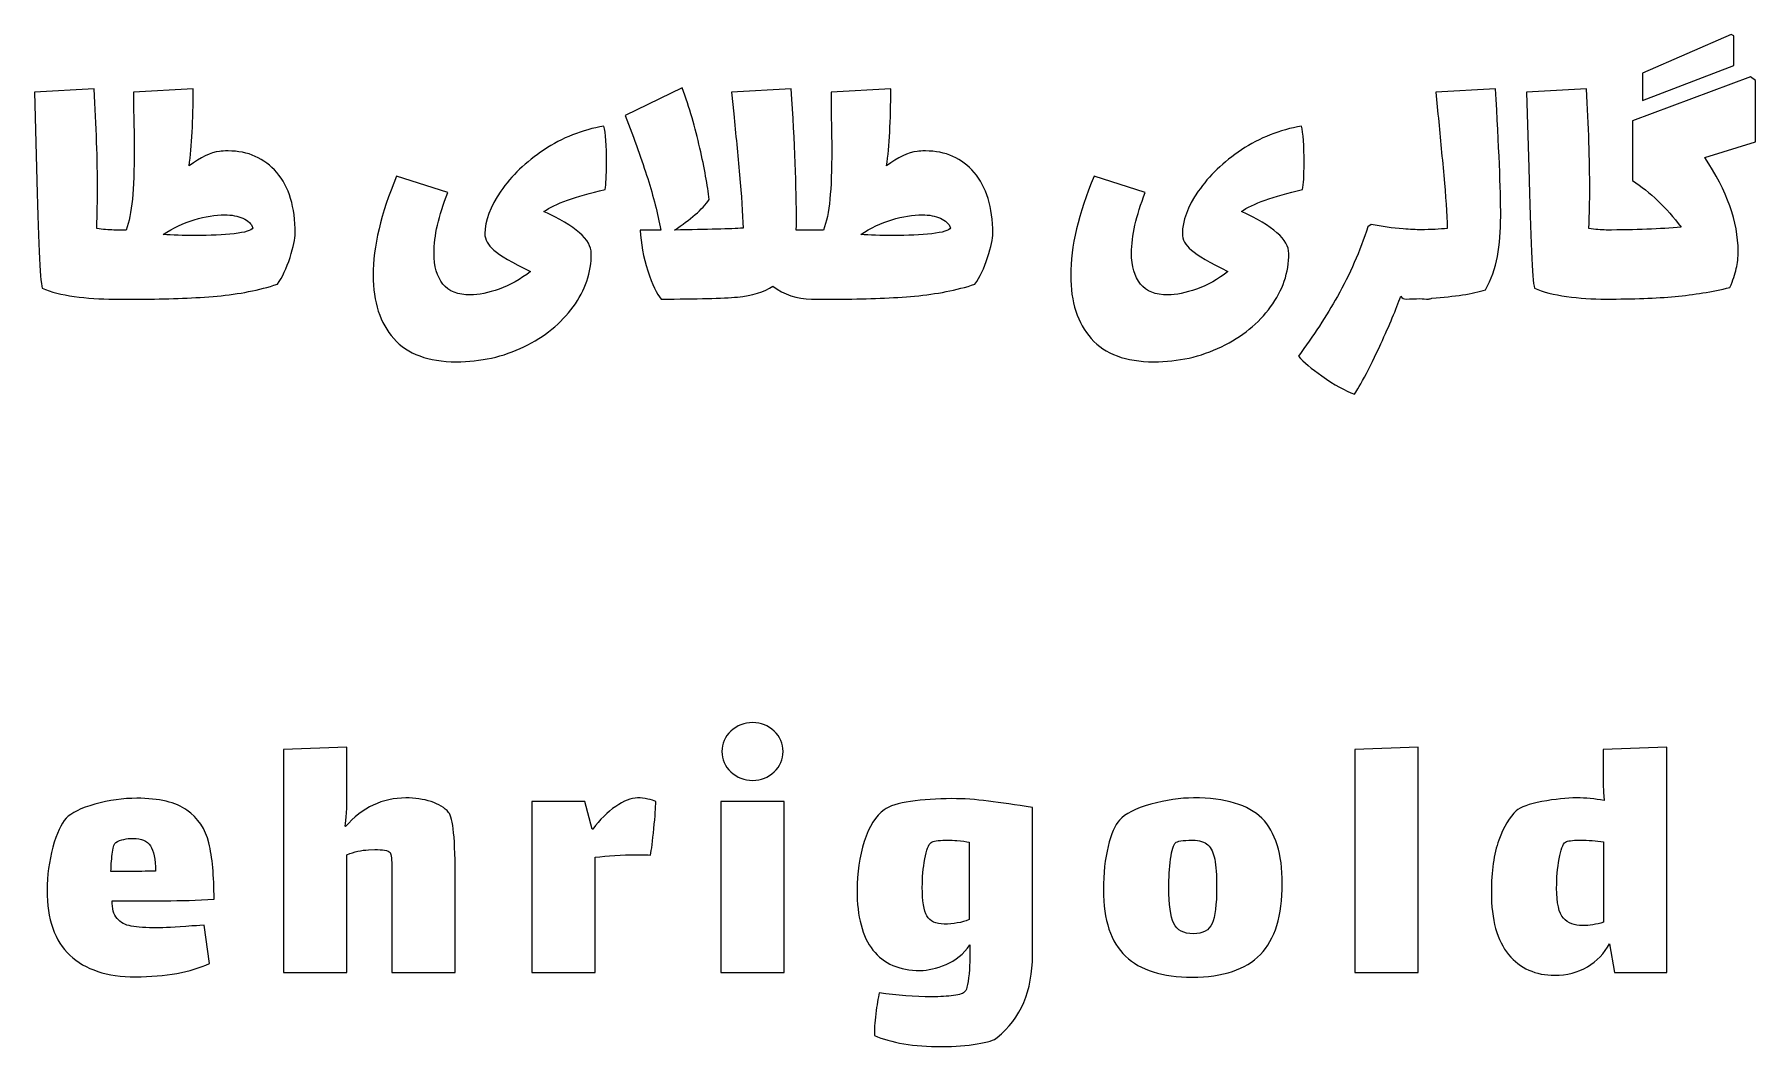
# Model space of a CAD drawing. Header units: millimetres. Extents: x -57 to 58, y -40 to 40.
# Drawn here: x 37.59 to 55.82, y -24.27 to -13.55 of the extents above; entities that cross this region are included whole.
import ezdxf

# ---------------------------------------------------------------- set-up
doc = ezdxf.new("R2010")
doc.units = ezdxf.units.MM
doc.header["$MEASUREMENT"] = 0
doc.layers.add('Layer 1', color=7, linetype='Continuous')

msp = doc.modelspace()

# ---------------------------------------------------------------- linework, layer by layer
at = {"layer": 'Layer 1', "color": 250}
for points, knots in [([(55.5923, -13.8797), (55.5923, -13.8797), (54.6256, -14.2491), (54.6256, -14.2491), (54.6256, -14.2491), (54.6256, -13.9583), (54.6256, -13.9583), (54.6256, -13.9583), (55.5648, -13.5496), (55.5648, -13.5496), (55.5648, -13.5496), (55.5923, -13.5653), (55.5923, -13.5653), (55.5923, -13.5653), (55.5923, -13.8797), (55.5923, -13.8797)], [0, 0, 0, 0, 0.2, 0.2, 0.2, 0.4, 0.4, 0.4, 0.6, 0.6, 0.6, 0.8, 0.8, 0.8, 1, 1, 1, 1]), ([(55.8241, -14.6853), (55.8241, -14.6853), (55.2858, -14.8542), (55.2858, -14.8542), (55.5216, -15.2053), (55.6395, -15.5354), (55.6395, -15.8445), (55.6395, -15.91), (55.6329, -15.9716), (55.6198, -16.0292), (55.6067, -16.0869), (55.5844, -16.1537), (55.553, -16.2296), (55.3644, -16.2742), (55.1705, -16.3056), (54.9714, -16.324), (54.7723, -16.3423), (54.5286, -16.3515), (54.2405, -16.3515), (54.0964, -16.3515), (53.9569, -16.3423), (53.8219, -16.324), (53.687, -16.3056), (53.5737, -16.2768), (53.482, -16.2375), (53.4584, -16.1432), (53.4388, -15.7175), (53.4231, -14.9604), (53.4231, -14.9604), (53.3995, -14.1626), (53.3995, -14.1626), (53.3995, -14.1626), (54.0322, -14.1272), (54.0322, -14.1272), (54.0558, -14.5176), (54.0676, -14.8765), (54.0676, -15.204), (54.0676, -15.3036), (54.0649, -15.4372), (54.0597, -15.6048), (54.1252, -15.6153), (54.1855, -15.6205), (54.2405, -15.6205), (54.5522, -15.6205), (54.8168, -15.6101), (55.0343, -15.5891), (54.8797, -15.3821), (54.7081, -15.2184), (54.5195, -15.0979), (54.5195, -15.0979), (54.5195, -14.4652), (54.5195, -14.4652), (54.5195, -14.4652), (55.7691, -13.9976), (55.7691, -13.9976), (55.7691, -13.9976), (55.8241, -14.0368), (55.8241, -14.0368), (55.8241, -14.0368), (55.8241, -14.6853), (55.8241, -14.6853)], [0, 0, 0, 0, 0.05, 0.05, 0.05, 0.1, 0.1, 0.1, 0.15, 0.15, 0.15, 0.2, 0.2, 0.2, 0.25, 0.25, 0.25, 0.3, 0.3, 0.3, 0.35, 0.35, 0.35, 0.4, 0.4, 0.4, 0.45, 0.45, 0.45, 0.5, 0.5, 0.5, 0.55, 0.55, 0.55, 0.6, 0.6, 0.6, 0.65, 0.65, 0.65, 0.7, 0.7, 0.7, 0.75, 0.75, 0.75, 0.8, 0.8, 0.8, 0.85, 0.85, 0.85, 0.9, 0.9, 0.9, 0.95, 0.95, 0.95, 1, 1, 1, 1]), ([(39.5551, -14.7874), (39.5761, -14.7848), (39.6062, -14.7835), (39.6455, -14.7835), (39.8577, -14.7835), (40.0293, -14.8595), (40.1603, -15.0114), (40.2913, -15.1634), (40.3568, -15.3782), (40.3568, -15.6559), (40.3568, -15.7135), (40.3384, -15.7987), (40.3018, -15.9113), (40.2651, -16.024), (40.2205, -16.1183), (40.1681, -16.1943), (39.9743, -16.2571), (39.7614, -16.2991), (39.5296, -16.32), (39.2977, -16.341), (39.0416, -16.3515), (38.7613, -16.3515), (38.7613, -16.3515), (38.4351, -16.3515), (38.4351, -16.3515), (38.291, -16.3515), (38.1515, -16.3423), (38.0166, -16.324), (37.8817, -16.3056), (37.7684, -16.2768), (37.6767, -16.2375), (37.6531, -16.1432), (37.6335, -15.7175), (37.6178, -14.9604), (37.6178, -14.9604), (37.5942, -14.1626), (37.5942, -14.1626), (37.5942, -14.1626), (38.2269, -14.1272), (38.2269, -14.1272), (38.2504, -14.5176), (38.2622, -14.8765), (38.2622, -15.204), (38.2622, -15.3036), (38.2596, -15.4372), (38.2544, -15.6048), (38.3199, -15.6153), (38.3801, -15.6205), (38.4351, -15.6205), (38.4351, -15.6205), (38.5648, -15.6205), (38.5648, -15.6205), (38.5962, -15.5367), (38.6185, -15.428), (38.6316, -15.2944), (38.6447, -15.1607), (38.6513, -14.9852), (38.6513, -14.7678), (38.6513, -14.684), (38.6486, -14.5137), (38.6434, -14.2569), (38.6434, -14.2569), (38.6434, -14.1626), (38.6434, -14.1626), (38.6434, -14.1626), (39.2761, -14.1272), (39.2761, -14.1272), (39.2761, -14.4626), (39.2617, -14.7337), (39.2329, -14.9407), (39.3534, -14.849), (39.4608, -14.7979), (39.5551, -14.7874)], [0, 0, 0, 0, 0.0416667, 0.0416667, 0.0416667, 0.0833333, 0.0833333, 0.0833333, 0.125, 0.125, 0.125, 0.1666667, 0.1666667, 0.1666667, 0.2083333, 0.2083333, 0.2083333, 0.25, 0.25, 0.25, 0.2916667, 0.2916667, 0.2916667, 0.3333333, 0.3333333, 0.3333333, 0.375, 0.375, 0.375, 0.4166667, 0.4166667, 0.4166667, 0.4583333, 0.4583333, 0.4583333, 0.5, 0.5, 0.5, 0.5416667, 0.5416667, 0.5416667, 0.5833333, 0.5833333, 0.5833333, 0.625, 0.625, 0.625, 0.6666667, 0.6666667, 0.6666667, 0.7083333, 0.7083333, 0.7083333, 0.75, 0.75, 0.75, 0.7916667, 0.7916667, 0.7916667, 0.8333333, 0.8333333, 0.8333333, 0.875, 0.875, 0.875, 0.9166667, 0.9166667, 0.9166667, 0.9583333, 0.9583333, 0.9583333, 1, 1, 1, 1]), ([(46.943, -14.7874), (46.9639, -14.7848), (46.9941, -14.7835), (47.0333, -14.7835), (47.2455, -14.7835), (47.4172, -14.8595), (47.5481, -15.0114), (47.6791, -15.1634), (47.7446, -15.3782), (47.7446, -15.6559), (47.7446, -15.7135), (47.7263, -15.7987), (47.6896, -15.9113), (47.6529, -16.024), (47.6084, -16.1183), (47.556, -16.1943), (47.3621, -16.2571), (47.1493, -16.2991), (46.9174, -16.32), (46.6856, -16.341), (46.4295, -16.3515), (46.1492, -16.3515), (46.1492, -16.3515), (45.823, -16.3515), (45.823, -16.3515), (45.6711, -16.3515), (45.5348, -16.3056), (45.4143, -16.2139), (45.3226, -16.2768), (45.1982, -16.3155), (45.041, -16.3299), (44.8838, -16.3442), (44.614, -16.3515), (44.2315, -16.3515), (44.1843, -16.2991), (44.1372, -16.1995), (44.09, -16.0528), (44.0428, -15.9061), (44.0166, -15.762), (44.0114, -15.6205), (44.0114, -15.6205), (44.2275, -15.6205), (44.2275, -15.6205), (44.1961, -15.4476), (44.1502, -15.2662), (44.09, -15.0763), (44.0297, -14.8863), (43.9498, -14.663), (43.8503, -14.4063), (43.8503, -14.4063), (44.4554, -14.1154), (44.4554, -14.1154), (44.5314, -14.325), (44.5937, -14.5373), (44.6421, -14.7521), (44.6906, -14.9669), (44.724, -15.149), (44.7423, -15.2983), (44.6664, -15.4031), (44.5432, -15.5105), (44.3729, -15.6205), (44.7266, -15.6153), (44.969, -15.6088), (45.0999, -15.6009), (45.0947, -15.4411), (45.0822, -15.2531), (45.0626, -15.037), (45.043, -14.8209), (45.0226, -14.6054), (45.0017, -14.3905), (45.0017, -14.3905), (44.9781, -14.1626), (44.9781, -14.1626), (44.9781, -14.1626), (45.6108, -14.1272), (45.6108, -14.1272), (45.6475, -14.701), (45.6658, -15.1726), (45.6658, -15.5419), (45.6658, -15.576), (45.6645, -15.6022), (45.6619, -15.6205), (45.6619, -15.6205), (45.823, -15.6205), (45.823, -15.6205), (45.823, -15.6205), (45.9527, -15.6205), (45.9527, -15.6205), (45.9841, -15.5367), (46.0064, -15.428), (46.0195, -15.2944), (46.0326, -15.1607), (46.0391, -14.9852), (46.0391, -14.7678), (46.0391, -14.684), (46.0365, -14.5137), (46.0313, -14.2569), (46.0313, -14.2569), (46.0313, -14.1626), (46.0313, -14.1626), (46.0313, -14.1626), (46.664, -14.1272), (46.664, -14.1272), (46.664, -14.4626), (46.6496, -14.7337), (46.6207, -14.9407), (46.7412, -14.849), (46.8487, -14.7979), (46.943, -14.7874)], [0, 0, 0, 0, 0.0277778, 0.0277778, 0.0277778, 0.0555556, 0.0555556, 0.0555556, 0.0833333, 0.0833333, 0.0833333, 0.1111111, 0.1111111, 0.1111111, 0.1388889, 0.1388889, 0.1388889, 0.1666667, 0.1666667, 0.1666667, 0.1944444, 0.1944444, 0.1944444, 0.2222222, 0.2222222, 0.2222222, 0.25, 0.25, 0.25, 0.2777778, 0.2777778, 0.2777778, 0.3055556, 0.3055556, 0.3055556, 0.3333333, 0.3333333, 0.3333333, 0.3611111, 0.3611111, 0.3611111, 0.3888889, 0.3888889, 0.3888889, 0.4166667, 0.4166667, 0.4166667, 0.4444444, 0.4444444, 0.4444444, 0.4722222, 0.4722222, 0.4722222, 0.5, 0.5, 0.5, 0.5277778, 0.5277778, 0.5277778, 0.5555556, 0.5555556, 0.5555556, 0.5833333, 0.5833333, 0.5833333, 0.6111111, 0.6111111, 0.6111111, 0.6388889, 0.6388889, 0.6388889, 0.6666667, 0.6666667, 0.6666667, 0.6944444, 0.6944444, 0.6944444, 0.7222222, 0.7222222, 0.7222222, 0.75, 0.75, 0.75, 0.7777778, 0.7777778, 0.7777778, 0.8055556, 0.8055556, 0.8055556, 0.8333333, 0.8333333, 0.8333333, 0.8611111, 0.8611111, 0.8611111, 0.8888889, 0.8888889, 0.8888889, 0.9166667, 0.9166667, 0.9166667, 0.9444444, 0.9444444, 0.9444444, 0.9722222, 0.9722222, 0.9722222, 1, 1, 1, 1]), ([(53.0694, -14.1272), (53.1061, -14.7403), (53.1244, -15.1896), (53.1244, -15.4751), (53.1244, -15.6297), (53.1126, -15.7712), (53.0891, -15.8995), (53.0655, -16.0279), (53.0236, -16.1458), (52.9633, -16.2532), (52.829, -16.2961), (52.6396, -16.3251), (52.3952, -16.3405), (52.3843, -16.3478), (52.372, -16.3515), (52.3581, -16.3515), (52.3316, -16.3515), (52.3015, -16.35), (52.2677, -16.347), (52.221, -16.349), (52.1725, -16.3504), (52.1223, -16.3515), (52.0998, -16.3515), (52.0812, -16.3418), (52.0664, -16.3224), (52.0167, -16.4582), (51.9463, -16.6264), (51.8551, -16.8269), (51.7949, -16.9579), (51.7366, -17.0752), (51.6802, -17.1787), (51.6239, -17.2821), (51.5892, -17.3418), (51.5761, -17.3575), (51.4792, -17.3234), (51.3639, -17.2592), (51.2303, -17.1649), (51.1203, -17.0889), (51.0377, -17.0195), (50.9827, -16.9567), (51.1399, -16.7418), (51.2774, -16.5309), (51.3953, -16.324), (51.5263, -16.0908), (51.6337, -15.8445), (51.7176, -15.5852), (51.7176, -15.5852), (51.7529, -15.5616), (51.7529, -15.5616), (51.863, -15.5852), (51.9763, -15.6009), (52.0929, -15.6088), (52.1664, -15.6137), (52.2288, -15.6171), (52.2799, -15.6189), (52.3855, -15.6166), (52.4784, -15.6119), (52.5585, -15.6048), (52.5533, -15.4476), (52.5409, -15.2603), (52.5212, -15.0429), (52.5016, -14.8254), (52.4813, -14.6093), (52.4603, -14.3944), (52.4603, -14.3944), (52.4367, -14.1626), (52.4367, -14.1626), (52.4367, -14.1626), (53.0694, -14.1272), (53.0694, -14.1272)], [0, 0, 0, 0, 0.0434783, 0.0434783, 0.0434783, 0.0869565, 0.0869565, 0.0869565, 0.1304348, 0.1304348, 0.1304348, 0.173913, 0.173913, 0.173913, 0.2173913, 0.2173913, 0.2173913, 0.2608696, 0.2608696, 0.2608696, 0.3043478, 0.3043478, 0.3043478, 0.3478261, 0.3478261, 0.3478261, 0.3913043, 0.3913043, 0.3913043, 0.4347826, 0.4347826, 0.4347826, 0.4782609, 0.4782609, 0.4782609, 0.5217391, 0.5217391, 0.5217391, 0.5652174, 0.5652174, 0.5652174, 0.6086957, 0.6086957, 0.6086957, 0.6521739, 0.6521739, 0.6521739, 0.6956522, 0.6956522, 0.6956522, 0.7391304, 0.7391304, 0.7391304, 0.7826087, 0.7826087, 0.7826087, 0.826087, 0.826087, 0.826087, 0.8695652, 0.8695652, 0.8695652, 0.9130435, 0.9130435, 0.9130435, 0.9565217, 0.9565217, 0.9565217, 1, 1, 1, 1]), ([(43.6263, -14.5202), (43.6446, -14.5936), (43.6538, -14.7245), (43.6538, -14.9132), (43.6538, -15.0442), (43.6486, -15.1372), (43.6381, -15.1922), (43.3237, -15.2656), (43.1076, -15.3428), (42.9897, -15.4241), (43.325, -15.576), (43.4927, -15.724), (43.4927, -15.8681), (43.4927, -16.0698), (43.4285, -16.2585), (43.3001, -16.434), (43.1718, -16.6095), (42.9982, -16.7503), (42.7794, -16.8564), (42.5607, -16.9625), (42.3216, -17.0156), (42.0623, -17.0156), (41.7663, -17.0156), (41.5455, -16.9337), (41.4001, -16.77), (41.2547, -16.6062), (41.182, -16.3829), (41.182, -16.1), (41.182, -15.796), (41.2646, -15.4463), (41.4296, -15.0507), (41.4296, -15.0507), (41.9719, -15.2236), (41.9719, -15.2236), (41.875, -15.4699), (41.8265, -15.6834), (41.8265, -15.8642), (41.8265, -16.0056), (41.8579, -16.115), (41.9208, -16.1923), (41.9837, -16.2696), (42.0806, -16.3082), (42.2116, -16.3082), (42.2981, -16.3082), (42.3996, -16.2873), (42.5162, -16.2454), (42.6327, -16.2035), (42.7434, -16.1419), (42.8482, -16.0607), (42.6543, -15.9637), (42.5253, -15.8878), (42.4611, -15.8328), (42.397, -15.7777), (42.3649, -15.7201), (42.3649, -15.6598), (42.3649, -15.5236), (42.4212, -15.3736), (42.5338, -15.2099), (42.6465, -15.0461), (42.7991, -14.9001), (42.9917, -14.7717), (43.1842, -14.6434), (43.3958, -14.5595), (43.6263, -14.5202)], [0, 0, 0, 0, 0.047619, 0.047619, 0.047619, 0.0952381, 0.0952381, 0.0952381, 0.1428571, 0.1428571, 0.1428571, 0.1904762, 0.1904762, 0.1904762, 0.2380952, 0.2380952, 0.2380952, 0.2857143, 0.2857143, 0.2857143, 0.3333333, 0.3333333, 0.3333333, 0.3809524, 0.3809524, 0.3809524, 0.4285714, 0.4285714, 0.4285714, 0.4761905, 0.4761905, 0.4761905, 0.5238095, 0.5238095, 0.5238095, 0.5714286, 0.5714286, 0.5714286, 0.6190476, 0.6190476, 0.6190476, 0.6666667, 0.6666667, 0.6666667, 0.7142857, 0.7142857, 0.7142857, 0.7619048, 0.7619048, 0.7619048, 0.8095238, 0.8095238, 0.8095238, 0.8571429, 0.8571429, 0.8571429, 0.9047619, 0.9047619, 0.9047619, 0.952381, 0.952381, 0.952381, 1, 1, 1, 1]), ([(51.0142, -14.5202), (51.0325, -14.5936), (51.0417, -14.7245), (51.0417, -14.9132), (51.0417, -15.0442), (51.0364, -15.1372), (51.0259, -15.1922), (50.7116, -15.2656), (50.4955, -15.3428), (50.3776, -15.4241), (50.7129, -15.576), (50.8806, -15.724), (50.8806, -15.8681), (50.8806, -16.0698), (50.8164, -16.2585), (50.688, -16.434), (50.5596, -16.6095), (50.3861, -16.7503), (50.1673, -16.8564), (49.9485, -16.9625), (49.7095, -17.0156), (49.4501, -17.0156), (49.1541, -17.0156), (48.9334, -16.9337), (48.788, -16.77), (48.6426, -16.6062), (48.5699, -16.3829), (48.5699, -16.1), (48.5699, -15.796), (48.6524, -15.4463), (48.8175, -15.0507), (48.8175, -15.0507), (49.3597, -15.2236), (49.3597, -15.2236), (49.2628, -15.4699), (49.2143, -15.6834), (49.2143, -15.8642), (49.2143, -16.0056), (49.2458, -16.115), (49.3087, -16.1923), (49.3716, -16.2696), (49.4685, -16.3082), (49.5995, -16.3082), (49.6859, -16.3082), (49.7874, -16.2873), (49.904, -16.2454), (50.0206, -16.2035), (50.1313, -16.1419), (50.2361, -16.0607), (50.0422, -15.9637), (49.9132, -15.8878), (49.849, -15.8328), (49.7848, -15.7777), (49.7527, -15.7201), (49.7527, -15.6598), (49.7527, -15.5236), (49.809, -15.3736), (49.9217, -15.2099), (50.0344, -15.0461), (50.187, -14.9001), (50.3795, -14.7717), (50.5721, -14.6434), (50.7836, -14.5595), (51.0142, -14.5202)], [0, 0, 0, 0, 0.047619, 0.047619, 0.047619, 0.0952381, 0.0952381, 0.0952381, 0.1428571, 0.1428571, 0.1428571, 0.1904762, 0.1904762, 0.1904762, 0.2380952, 0.2380952, 0.2380952, 0.2857143, 0.2857143, 0.2857143, 0.3333333, 0.3333333, 0.3333333, 0.3809524, 0.3809524, 0.3809524, 0.4285714, 0.4285714, 0.4285714, 0.4761905, 0.4761905, 0.4761905, 0.5238095, 0.5238095, 0.5238095, 0.5714286, 0.5714286, 0.5714286, 0.6190476, 0.6190476, 0.6190476, 0.6666667, 0.6666667, 0.6666667, 0.7142857, 0.7142857, 0.7142857, 0.7619048, 0.7619048, 0.7619048, 0.8095238, 0.8095238, 0.8095238, 0.8571429, 0.8571429, 0.8571429, 0.9047619, 0.9047619, 0.9047619, 0.952381, 0.952381, 0.952381, 1, 1, 1, 1]), ([(38.9578, -15.6677), (39.0547, -15.6755), (39.1687, -15.6795), (39.2997, -15.6795), (39.4569, -15.6795), (39.5937, -15.6729), (39.7103, -15.6598), (39.8269, -15.6467), (39.8931, -15.6258), (39.9088, -15.5969), (39.8931, -15.555), (39.8577, -15.5216), (39.8027, -15.4967), (39.7476, -15.4718), (39.6835, -15.4594), (39.6101, -15.4594), (39.5106, -15.4594), (39.4031, -15.4771), (39.2879, -15.5125), (39.1726, -15.5478), (39.0626, -15.5996), (38.9578, -15.6677)], [0, 0, 0, 0, 0.1428571, 0.1428571, 0.1428571, 0.2857143, 0.2857143, 0.2857143, 0.4285714, 0.4285714, 0.4285714, 0.5714286, 0.5714286, 0.5714286, 0.7142857, 0.7142857, 0.7142857, 0.8571429, 0.8571429, 0.8571429, 1, 1, 1, 1]), ([(46.3456, -15.6677), (46.4426, -15.6755), (46.5565, -15.6795), (46.6875, -15.6795), (46.8447, -15.6795), (46.9816, -15.6729), (47.0982, -15.6598), (47.2148, -15.6467), (47.2809, -15.6258), (47.2966, -15.5969), (47.2809, -15.555), (47.2455, -15.5216), (47.1905, -15.4967), (47.1355, -15.4718), (47.0713, -15.4594), (46.998, -15.4594), (46.8984, -15.4594), (46.791, -15.4771), (46.6757, -15.5125), (46.5605, -15.5478), (46.4505, -15.5996), (46.3456, -15.6677)], [0, 0, 0, 0, 0.1428571, 0.1428571, 0.1428571, 0.2857143, 0.2857143, 0.2857143, 0.4285714, 0.4285714, 0.4285714, 0.5714286, 0.5714286, 0.5714286, 0.7142857, 0.7142857, 0.7142857, 0.8571429, 0.8571429, 0.8571429, 1, 1, 1, 1]), ([(45.2017, -21.4488), (45.1126, -21.4488), (45.036, -21.4186), (44.9718, -21.3584), (44.9076, -21.2981), (44.8755, -21.2261), (44.8755, -21.1423), (44.8755, -21.0584), (44.9076, -20.9864), (44.9718, -20.9261), (45.036, -20.8659), (45.1126, -20.8357), (45.2017, -20.8357), (45.2907, -20.8357), (45.3667, -20.8659), (45.4296, -20.9261), (45.4925, -20.9864), (45.5239, -21.0584), (45.5239, -21.1423), (45.5239, -21.2261), (45.4925, -21.2981), (45.4296, -21.3584), (45.3667, -21.4186), (45.2907, -21.4488), (45.2017, -21.4488)], [0, 0, 0, 0, 0.125, 0.125, 0.125, 0.25, 0.25, 0.25, 0.375, 0.375, 0.375, 0.5, 0.5, 0.5, 0.625, 0.625, 0.625, 0.75, 0.75, 0.75, 0.875, 0.875, 0.875, 1, 1, 1, 1]), ([(41.9814, -21.7867), (42.0049, -21.8156), (42.0226, -21.8876), (42.0344, -22.0029), (42.0462, -22.1181), (42.0521, -22.2937), (42.0521, -22.5294), (42.0521, -22.5294), (42.0521, -23.4804), (42.0521, -23.4804), (42.0521, -23.4804), (41.3801, -23.4804), (41.3801, -23.4804), (41.3801, -23.4804), (41.3801, -22.5373), (41.3801, -22.5373), (41.3801, -22.5268), (41.3801, -22.4751), (41.3801, -22.3821), (41.3801, -22.2891), (41.3736, -22.2321), (41.3605, -22.2112), (41.3526, -22.2007), (41.3336, -22.1928), (41.3035, -22.1876), (41.2734, -22.1823), (41.2386, -22.1797), (41.1994, -22.1797), (41.1994, -22.1797), (41.1325, -22.1836), (41.1325, -22.1836), (41.0592, -22.1863), (40.9832, -22.2033), (40.9046, -22.2347), (40.9046, -22.2347), (40.9046, -23.4804), (40.9046, -23.4804), (40.9046, -23.4804), (40.2326, -23.4804), (40.2326, -23.4804), (40.2326, -23.4804), (40.2326, -21.1226), (40.2326, -21.1226), (40.2326, -21.1226), (40.9046, -21.0951), (40.9046, -21.0951), (40.9046, -21.0951), (40.9046, -21.5549), (40.9046, -21.5549), (40.9046, -21.7435), (40.8981, -21.8692), (40.885, -21.9321), (40.885, -21.9321), (40.8889, -21.9361), (40.8889, -21.9361), (41.067, -21.7343), (41.2806, -21.6335), (41.5294, -21.6335), (41.6238, -21.6335), (41.7122, -21.6466), (41.7947, -21.6728), (41.8772, -21.699), (41.9394, -21.737), (41.9814, -21.7867)], [0, 0, 0, 0, 0.047619, 0.047619, 0.047619, 0.0952381, 0.0952381, 0.0952381, 0.1428571, 0.1428571, 0.1428571, 0.1904762, 0.1904762, 0.1904762, 0.2380952, 0.2380952, 0.2380952, 0.2857143, 0.2857143, 0.2857143, 0.3333333, 0.3333333, 0.3333333, 0.3809524, 0.3809524, 0.3809524, 0.4285714, 0.4285714, 0.4285714, 0.4761905, 0.4761905, 0.4761905, 0.5238095, 0.5238095, 0.5238095, 0.5714286, 0.5714286, 0.5714286, 0.6190476, 0.6190476, 0.6190476, 0.6666667, 0.6666667, 0.6666667, 0.7142857, 0.7142857, 0.7142857, 0.7619048, 0.7619048, 0.7619048, 0.8095238, 0.8095238, 0.8095238, 0.8571429, 0.8571429, 0.8571429, 0.9047619, 0.9047619, 0.9047619, 0.952381, 0.952381, 0.952381, 1, 1, 1, 1]), ([(51.5784, -21.1226), (51.5784, -21.1226), (52.2504, -21.0951), (52.2504, -21.0951), (52.2504, -21.0951), (52.2504, -23.4804), (52.2504, -23.4804), (52.2504, -23.4804), (51.5784, -23.4804), (51.5784, -23.4804), (51.5784, -23.4804), (51.5784, -21.1226), (51.5784, -21.1226)], [0, 0, 0, 0, 0.25, 0.25, 0.25, 0.5, 0.5, 0.5, 0.75, 0.75, 0.75, 1, 1, 1, 1]), ([(54.8842, -21.0951), (54.8842, -21.0951), (54.8842, -23.4804), (54.8842, -23.4804), (54.8842, -23.4804), (54.3302, -23.4804), (54.3302, -23.4804), (54.3302, -23.4804), (54.2752, -23.1778), (54.2752, -23.1778), (54.2228, -23.28), (54.1455, -23.3612), (54.0433, -23.4215), (53.9411, -23.4818), (53.8258, -23.5119), (53.6975, -23.5119), (53.4931, -23.5119), (53.33, -23.4385), (53.2082, -23.2918), (53.0864, -23.1451), (53.0255, -22.925), (53.0255, -22.6316), (53.0255, -22.4089), (53.0517, -22.2256), (53.1041, -22.0815), (53.1565, -21.9374), (53.218, -21.8339), (53.2888, -21.771), (53.3333, -21.7317), (53.4244, -21.699), (53.5619, -21.6728), (53.6995, -21.6466), (53.8219, -21.6335), (53.9293, -21.6335), (54.0237, -21.6335), (54.1206, -21.6426), (54.2201, -21.661), (54.2123, -21.5352), (54.2083, -21.4658), (54.2083, -21.4527), (54.2083, -21.4527), (54.2083, -21.1226), (54.2083, -21.1226), (54.2083, -21.1226), (54.8842, -21.0951), (54.8842, -21.0951)], [0, 0, 0, 0, 0.0666667, 0.0666667, 0.0666667, 0.1333333, 0.1333333, 0.1333333, 0.2, 0.2, 0.2, 0.2666667, 0.2666667, 0.2666667, 0.3333333, 0.3333333, 0.3333333, 0.4, 0.4, 0.4, 0.4666667, 0.4666667, 0.4666667, 0.5333333, 0.5333333, 0.5333333, 0.6, 0.6, 0.6, 0.6666667, 0.6666667, 0.6666667, 0.7333333, 0.7333333, 0.7333333, 0.8, 0.8, 0.8, 0.8666667, 0.8666667, 0.8666667, 0.9333333, 0.9333333, 0.9333333, 1, 1, 1, 1]), ([(38.8956, -23.0089), (38.9611, -23.0089), (39.0829, -23.0023), (39.2611, -22.9892), (39.2846, -22.9892), (39.3279, -22.9866), (39.3907, -22.9814), (39.3907, -22.9814), (39.4497, -23.3861), (39.4497, -23.3861), (39.248, -23.4804), (38.986, -23.5276), (38.6638, -23.5276), (38.3625, -23.5276), (38.1313, -23.4516), (37.9701, -23.2997), (37.809, -23.1477), (37.7285, -22.9185), (37.7285, -22.612), (37.7285, -22.4548), (37.7488, -22.3028), (37.7894, -22.1561), (37.83, -22.0094), (37.8765, -21.9072), (37.9289, -21.8496), (37.9839, -21.792), (38.0861, -21.7422), (38.2354, -21.7003), (38.3847, -21.6584), (38.5328, -21.6374), (38.6795, -21.6374), (38.9153, -21.6374), (39.0921, -21.6793), (39.21, -21.7631), (39.3279, -21.847), (39.4052, -21.9629), (39.4418, -22.1109), (39.4785, -22.2589), (39.4969, -22.4574), (39.4969, -22.7063), (39.3187, -22.7168), (39.1445, -22.722), (38.9742, -22.722), (38.9742, -22.722), (38.4162, -22.722), (38.4162, -22.722), (38.4162, -22.8059), (38.4338, -22.8687), (38.4692, -22.9106), (38.5046, -22.9526), (38.555, -22.9794), (38.6205, -22.9912), (38.686, -23.003), (38.7777, -23.0089), (38.8956, -23.0089)], [0, 0, 0, 0, 0.0555556, 0.0555556, 0.0555556, 0.1111111, 0.1111111, 0.1111111, 0.1666667, 0.1666667, 0.1666667, 0.2222222, 0.2222222, 0.2222222, 0.2777778, 0.2777778, 0.2777778, 0.3333333, 0.3333333, 0.3333333, 0.3888889, 0.3888889, 0.3888889, 0.4444444, 0.4444444, 0.4444444, 0.5, 0.5, 0.5, 0.5555556, 0.5555556, 0.5555556, 0.6111111, 0.6111111, 0.6111111, 0.6666667, 0.6666667, 0.6666667, 0.7222222, 0.7222222, 0.7222222, 0.7777778, 0.7777778, 0.7777778, 0.8333333, 0.8333333, 0.8333333, 0.8888889, 0.8888889, 0.8888889, 0.9444444, 0.9444444, 0.9444444, 1, 1, 1, 1]), ([(43.9825, -21.6335), (44.0166, -21.6335), (44.0526, -21.6374), (44.0906, -21.6452), (44.1286, -21.6531), (44.1567, -21.6623), (44.1751, -21.6728), (44.1751, -21.7304), (44.1685, -21.8254), (44.1554, -21.9577), (44.1423, -22.09), (44.1305, -22.1836), (44.12, -22.2387), (44.0939, -22.236), (44.0454, -22.2347), (43.9747, -22.2347), (43.8096, -22.2347), (43.6629, -22.2439), (43.5345, -22.2622), (43.5345, -22.2622), (43.5345, -23.4804), (43.5345, -23.4804), (43.5345, -23.4804), (42.8625, -23.4804), (42.8625, -23.4804), (42.8625, -23.4804), (42.8625, -21.6728), (42.8625, -21.6728), (42.8625, -21.6728), (43.4245, -21.6728), (43.4245, -21.6728), (43.4245, -21.6728), (43.5031, -21.9636), (43.5031, -21.9636), (43.5031, -21.9636), (43.507, -21.9636), (43.507, -21.9636), (43.583, -21.864), (43.6642, -21.7841), (43.7507, -21.7239), (43.8371, -21.6636), (43.9144, -21.6335), (43.9825, -21.6335)], [0, 0, 0, 0, 0.0714286, 0.0714286, 0.0714286, 0.1428571, 0.1428571, 0.1428571, 0.2142857, 0.2142857, 0.2142857, 0.2857143, 0.2857143, 0.2857143, 0.3571429, 0.3571429, 0.3571429, 0.4285714, 0.4285714, 0.4285714, 0.5, 0.5, 0.5, 0.5714286, 0.5714286, 0.5714286, 0.6428571, 0.6428571, 0.6428571, 0.7142857, 0.7142857, 0.7142857, 0.7857143, 0.7857143, 0.7857143, 0.8571429, 0.8571429, 0.8571429, 0.9285714, 0.9285714, 0.9285714, 1, 1, 1, 1]), ([(44.8637, -21.6728), (44.8637, -21.6728), (45.5357, -21.6728), (45.5357, -21.6728), (45.5357, -21.6728), (45.5357, -23.4804), (45.5357, -23.4804), (45.5357, -23.4804), (44.8637, -23.4804), (44.8637, -23.4804), (44.8637, -23.4804), (44.8637, -21.6728), (44.8637, -21.6728)], [0, 0, 0, 0, 0.25, 0.25, 0.25, 0.5, 0.5, 0.5, 0.75, 0.75, 0.75, 1, 1, 1, 1]), ([(47.3128, -21.6413), (47.436, -21.6413), (47.5644, -21.6499), (47.698, -21.6669), (47.8316, -21.6839), (47.9875, -21.7068), (48.1656, -21.7356), (48.1656, -21.7356), (48.1656, -23.2997), (48.1656, -23.2997), (48.1656, -23.6743), (48.0411, -23.9651), (47.7923, -24.1721), (47.7609, -24.1983), (47.6901, -24.2205), (47.5801, -24.2389), (47.47, -24.2572), (47.3456, -24.2664), (47.2067, -24.2664), (46.9055, -24.2664), (46.6671, -24.2271), (46.4915, -24.1485), (46.4889, -24.0909), (46.4935, -24.0149), (46.5053, -23.9206), (46.5171, -23.8263), (46.5295, -23.7516), (46.5426, -23.6966), (46.7312, -23.7254), (46.9159, -23.7398), (47.0967, -23.7398), (47.1884, -23.7398), (47.2663, -23.7352), (47.3305, -23.726), (47.3947, -23.7169), (47.4347, -23.7031), (47.4504, -23.6848), (47.4713, -23.6638), (47.487, -23.5852), (47.4975, -23.449), (47.5002, -23.4123), (47.5015, -23.3586), (47.5015, -23.2879), (47.5015, -23.2879), (47.5015, -23.1896), (47.5015, -23.1896), (47.436, -23.2866), (47.3522, -23.356), (47.25, -23.3979), (47.1478, -23.4398), (47.0561, -23.4608), (46.9749, -23.4608), (46.7548, -23.4608), (46.5885, -23.3887), (46.4758, -23.2447), (46.3632, -23.1006), (46.3068, -22.8897), (46.3068, -22.612), (46.3068, -22.4286), (46.3324, -22.2563), (46.3835, -22.0952), (46.4345, -21.9341), (46.5046, -21.8221), (46.5937, -21.7592), (46.6513, -21.7199), (46.745, -21.6905), (46.8747, -21.6708), (47.0043, -21.6511), (47.1504, -21.6413), (47.3128, -21.6413)], [0, 0, 0, 0, 0.0434783, 0.0434783, 0.0434783, 0.0869565, 0.0869565, 0.0869565, 0.1304348, 0.1304348, 0.1304348, 0.173913, 0.173913, 0.173913, 0.2173913, 0.2173913, 0.2173913, 0.2608696, 0.2608696, 0.2608696, 0.3043478, 0.3043478, 0.3043478, 0.3478261, 0.3478261, 0.3478261, 0.3913043, 0.3913043, 0.3913043, 0.4347826, 0.4347826, 0.4347826, 0.4782609, 0.4782609, 0.4782609, 0.5217391, 0.5217391, 0.5217391, 0.5652174, 0.5652174, 0.5652174, 0.6086957, 0.6086957, 0.6086957, 0.6521739, 0.6521739, 0.6521739, 0.6956522, 0.6956522, 0.6956522, 0.7391304, 0.7391304, 0.7391304, 0.7826087, 0.7826087, 0.7826087, 0.826087, 0.826087, 0.826087, 0.8695652, 0.8695652, 0.8695652, 0.9130435, 0.9130435, 0.9130435, 0.9565217, 0.9565217, 0.9565217, 1, 1, 1, 1]), ([(49.8563, -23.5315), (49.5419, -23.5315), (49.3068, -23.4575), (49.1509, -23.3095), (48.995, -23.1615), (48.9171, -22.9277), (48.9171, -22.608), (48.9171, -22.4325), (48.9335, -22.2786), (48.9662, -22.1463), (48.999, -22.014), (49.0389, -21.9217), (49.0861, -21.8692), (49.1463, -21.8011), (49.257, -21.7448), (49.4181, -21.7003), (49.5793, -21.6557), (49.7305, -21.6335), (49.872, -21.6335), (50.21, -21.6335), (50.451, -21.7055), (50.5951, -21.8496), (50.7392, -21.9937), (50.8112, -22.2242), (50.8112, -22.5413), (50.8112, -22.8818), (50.7339, -23.132), (50.5794, -23.2918), (50.4248, -23.4516), (50.1838, -23.5315), (49.8563, -23.5315)], [0, 0, 0, 0, 0.1, 0.1, 0.1, 0.2, 0.2, 0.2, 0.3, 0.3, 0.3, 0.4, 0.4, 0.4, 0.5, 0.5, 0.5, 0.6, 0.6, 0.6, 0.7, 0.7, 0.7, 0.8, 0.8, 0.8, 0.9, 0.9, 0.9, 1, 1, 1, 1]), ([(38.4555, -22.105), (38.4398, -22.1129), (38.428, -22.1469), (38.4201, -22.2072), (38.4122, -22.2675), (38.407, -22.3356), (38.4044, -22.4115), (38.4044, -22.4115), (38.6087, -22.4115), (38.6087, -22.4115), (38.7319, -22.4115), (38.8209, -22.4103), (38.8759, -22.4076), (38.8759, -22.2819), (38.8583, -22.1928), (38.8229, -22.1404), (38.7875, -22.088), (38.7266, -22.0618), (38.6402, -22.0618), (38.5694, -22.0618), (38.5079, -22.0762), (38.4555, -22.105)], [0, 0, 0, 0, 0.1428571, 0.1428571, 0.1428571, 0.2857143, 0.2857143, 0.2857143, 0.4285714, 0.4285714, 0.4285714, 0.5714286, 0.5714286, 0.5714286, 0.7142857, 0.7142857, 0.7142857, 0.8571429, 0.8571429, 0.8571429, 1, 1, 1, 1]), ([(47.2303, -22.9696), (47.3273, -22.9696), (47.415, -22.9539), (47.4936, -22.9224), (47.4936, -22.9224), (47.4936, -22.1011), (47.4936, -22.1011), (47.4648, -22.0959), (47.4216, -22.0906), (47.3639, -22.0854), (47.3377, -22.0828), (47.2984, -22.0815), (47.246, -22.0815), (47.1648, -22.0815), (47.1137, -22.0893), (47.0928, -22.105), (47.064, -22.126), (47.0411, -22.1843), (47.024, -22.2799), (47.007, -22.3755), (46.9985, -22.4758), (46.9985, -22.5805), (46.9985, -22.7246), (47.0148, -22.8255), (47.0476, -22.8831), (47.0803, -22.9407), (47.1412, -22.9696), (47.2303, -22.9696)], [0, 0, 0, 0, 0.1111111, 0.1111111, 0.1111111, 0.2222222, 0.2222222, 0.2222222, 0.3333333, 0.3333333, 0.3333333, 0.4444444, 0.4444444, 0.4444444, 0.5555556, 0.5555556, 0.5555556, 0.6666667, 0.6666667, 0.6666667, 0.7777778, 0.7777778, 0.7777778, 0.8888889, 0.8888889, 0.8888889, 1, 1, 1, 1]), ([(49.8681, -23.0717), (49.9702, -23.0717), (50.0371, -23.0357), (50.0685, -22.9637), (50.0999, -22.8916), (50.1157, -22.7639), (50.1157, -22.5805), (50.1157, -22.4522), (50.1091, -22.3533), (50.096, -22.2838), (50.0829, -22.2144), (50.0587, -22.1633), (50.0233, -22.1306), (49.988, -22.0978), (49.9336, -22.0815), (49.8602, -22.0815), (49.7554, -22.0815), (49.6952, -22.0906), (49.6795, -22.109), (49.6585, -22.1273), (49.6415, -22.1849), (49.6284, -22.2819), (49.6153, -22.3788), (49.6087, -22.4797), (49.6087, -22.5845), (49.6087, -22.7626), (49.6264, -22.8884), (49.6618, -22.9617), (49.6971, -23.0351), (49.7659, -23.0717), (49.8681, -23.0717)], [0, 0, 0, 0, 0.1, 0.1, 0.1, 0.2, 0.2, 0.2, 0.3, 0.3, 0.3, 0.4, 0.4, 0.4, 0.5, 0.5, 0.5, 0.6, 0.6, 0.6, 0.7, 0.7, 0.7, 0.8, 0.8, 0.8, 0.9, 0.9, 0.9, 1, 1, 1, 1]), ([(53.9922, -22.9853), (54.0629, -22.9853), (54.1363, -22.9735), (54.2123, -22.9499), (54.2123, -22.9499), (54.2123, -22.0972), (54.2123, -22.0972), (54.1363, -22.0867), (54.0525, -22.0815), (53.9608, -22.0815), (53.8822, -22.0815), (53.8324, -22.088), (53.8115, -22.1011), (53.7826, -22.1221), (53.7597, -22.1817), (53.7427, -22.2799), (53.7256, -22.3782), (53.7171, -22.481), (53.7171, -22.5884), (53.7171, -22.7482), (53.7414, -22.8543), (53.7898, -22.9067), (53.8383, -22.9591), (53.9058, -22.9853), (53.9922, -22.9853)], [0, 0, 0, 0, 0.125, 0.125, 0.125, 0.25, 0.25, 0.25, 0.375, 0.375, 0.375, 0.5, 0.5, 0.5, 0.625, 0.625, 0.625, 0.75, 0.75, 0.75, 0.875, 0.875, 0.875, 1, 1, 1, 1])]:
    msp.add_open_spline(points, degree=3, knots=knots, dxfattribs=at)

doc.saveas('drawing.dxf')
